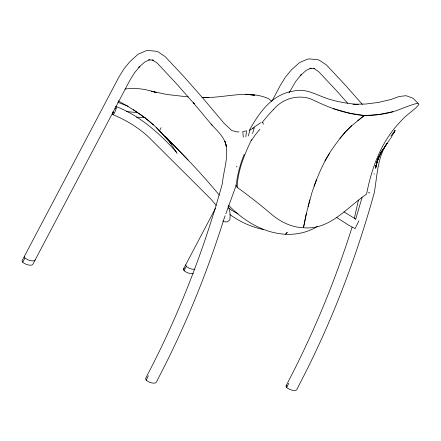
<?xml version="1.0" encoding="UTF-8"?>
<svg xmlns="http://www.w3.org/2000/svg" width="441" height="441" viewBox="0 0 441 441"><rect width="100%" height="100%" fill="white"/><g stroke="black" fill="none" stroke-linecap="round" stroke-linejoin="round"><path stroke-width="0.66" d="M393.025 130.167C378.687 148.7 370.991 171.317 366.587 194.095C346.984 207.298 329.73 230.378 303.469 227.727C291.495 227.407 280.322 221.784 271.32 214.155C260.344 204.696 248.873 195.87 237.17 187.342C237.649 170.673 244.474 154.725 251.447 139.775M245.824 136.771L246.513 130.795L242.831 131.6L243.272 137.201M112.841 111.766L112.389 114.379C125.933 120.112 138.921 127.631 149.505 137.956L210.792 199.012L216.305 205.396M306.324 213.681L303.458 227.727L306.324 213.681L311.831 192.976C317.344 176.279 324.212 159.818 334.68 145.563L339.956 138.408L345.546 131.749L351.543 125.856L345.529 131.749L339.956 138.408M354.31 218.571L358.483 200.01M377.369 159.807L375.655 168.208L376.95 162.034L375.572 167.966L377.055 161.858L379.161 155.91L375.5 167.464L377.198 161.384L379.497 155.491L377.358 160.711L380.302 153.942L382.992 149.328L377.573 159.802L380.302 153.942L387.204 143.226L380.781 152.906L389.783 139.406M308.022 206.713L309.83 199.801M355.562 219.629L362.078 197.441M252.594 133.441L254.391 127.592M248.217 135.977L250.152 129.825L253.437 128.155M352.105 227.143C335.281 280.344 314.025 332.145 288.216 381.625L286.033 386.046L286.678 387.551C289.235 389.585 292.598 390.891 295.894 390.351L296.854 389.552L299.037 385.136C330.982 324.003 355.843 259.297 374.244 192.849C377.149 176.604 377.226 159.383 385.914 144.83M225.147 215.776L223.752 219.635C206.586 274.098 184.994 327.178 158.551 377.81L156.368 382.226L155.414 383.025C152.117 383.565 148.755 382.259 146.191 380.225L145.547 378.714L147.729 374.299C179.443 313.623 204.1 249.391 222.407 183.456C223.593 169.487 229.662 155.188 224.927 141.324L226.448 146.605C224.734 137.068 217.137 130.85 211.052 124.031L193.175 102.599L194.283 103.894L176.009 83.206L157.332 63.239L152.123 59.75M225.847 213.846L236.078 185.567L237.324 177.409L239.105 169.427L241.414 161.698L244.231 154.289M314.102 186.306L316.544 179.763M146.191 380.225L148.374 375.804M286.678 387.551L288.861 383.13M390.362 138.915L395.015 130.619L394.8 130.128M149.879 59.711L144.863 61.922L138.799 67.324L139.99 66.189L134.411 72.963L129.588 80.83L32.871 264.275L31.912 265.074C28.615 265.614 25.253 264.308 22.695 262.268L24.955 257.979L24.316 256.469M193.257 273.486C189.961 274.026 186.604 272.72 184.04 270.686L183.395 269.181L215.539 208.218M272.086 100.967L280.118 85.736L285.321 77.241L291.347 69.926L299.395 62.699L307.162 59.265L309.235 58.896L317.344 59.645L319.35 60.219L326.5 65.009L345.303 85.107L362.353 104.412M184.04 270.686L186.306 266.392L185.661 264.887M289.009 92.902L295.757 81.381L301.341 74.606L300.145 75.742L306.214 70.34L311.225 68.123M394.111 132.322L395.015 130.619L393.532 133.265M219.287 195.143C200.694 172.492 180.22 151.456 159.477 130.784L161.141 127.669M249.242 130.519C258.944 112.995 271.529 94.633 292.929 91.204C306.324 87.423 317.983 96.166 330.375 99.517C339.416 102.301 348.809 103.508 358.175 104.594L355.595 104.418M324.912 160.959L329.659 153.088M251.26 140.707L255.411 134.665L259.936 129.191M113.117 114.754L114.605 112.67L115.972 109.346L116.424 106.728L115.691 106.353C139.825 115.57 159.267 133.21 176.394 152.04M393.124 133.331L394.276 131.809M390.891 136.021L394.662 131.302M273.508 109.522C282.301 98.861 296.964 94.534 310.166 98.635C322.542 104.5 335.149 110.217 348.611 113.056C360.848 116.253 373.521 115.944 385.858 113.475C397.038 111.567 407.015 105.631 417.947 103.177L418.95 104.407L416.298 107.516L405.544 116.407A173.203 126.799 -88.5 0 0 393.383 129.648M351.521 125.856L364.194 115.652L378.687 114.495L392.887 111.705M35.131 259.981L34.178 260.78C30.881 261.32 27.518 260.014 24.955 257.979M183.395 269.181L184.355 268.382M286.033 386.046L286.992 385.247M357.789 120.547L364.194 115.652L348.611 112.924L333.065 108.585M317.255 226.52C307.84 232.407 296.622 234.777 285.586 234.27L287.234 232.28L285.581 234.265C263.498 233.102 243.581 220.864 228.565 205.252M252.671 128.144L260.785 122.67M236.244 166.935L236.977 166.511M125.012 89.06C135.569 87.406 146.241 89.264 156.318 92.505L151.693 91.309L167.04 94.506L188.263 96.937M194.911 269.253C191.813 269.611 188.709 268.282 186.306 266.392M239.011 131.848L237.258 131.964L231.773 130.542L223.995 123.21L202.353 97.522L183.958 76.69L165.155 56.591L158.005 51.801L155.998 51.228L147.889 50.478L145.817 50.847L138.044 54.282L130.001 61.514L123.976 68.829L118.767 77.318L22.05 260.763L22.695 262.268M353.021 104.247L365.765 104.026L378.268 102.455L390.82 99.523L399.248 96.485L406.095 95.703L412.82 98.167L417.947 103.177M201.917 97.433L208.549 97.422L203.725 97.533C225.296 98.062 247.765 89.473 268.508 98.641L271.667 101.132M145.326 117.659L136.478 117.146M212.138 125.299L211.052 124.031M136.721 112.571L126.363 111.54M309.78 68.217L314.841 68.68M148.435 59.8L153.496 60.268M368.422 192.656L369.817 192.915M263.553 229.541C251.453 227.093 240.025 221.867 230.042 214.64M128.16 106.215L117.769 102.295M238.14 213.896L230.946 209.894M355.457 218.94L344.013 211.912M118.171 100.846C133.044 109.142 147.735 118.282 159.477 130.784M313.468 68.168L318.678 71.657L337.354 91.618L347.607 103.227M336.477 217.38L348.627 225.158L355.121 228.636L358.897 220.781M133.143 109.655L143.998 117.08L153.578 124.99M228.344 207.468L231.001 209.651M165.364 136.589L188.07 160.022M222.81 220.842L223.609 221.68L227.192 221.966L229.855 219.839C230.323 215.406 230.395 210.781 228.091 206.785M262.456 122.389L263.128 123.122L263.36 124.29M156.241 127.466L171.428 144.058M167.211 138.121L177.1 153.44M235.814 185L237.17 187.342M373.985 173.655L374.238 174.134M114.07 113.083A2.348 2.277 -58.7 0 1 113.155 112.339M114.82 108.635A2.348 2.277 -58.7 0 1 115.989 108.806M261.948 122.813A173.203 116.507 -85.7 0 1 273.508 109.528M249.066 94.578L245.83 94.242L254.793 95.289L249.066 94.578"/></g></svg>
